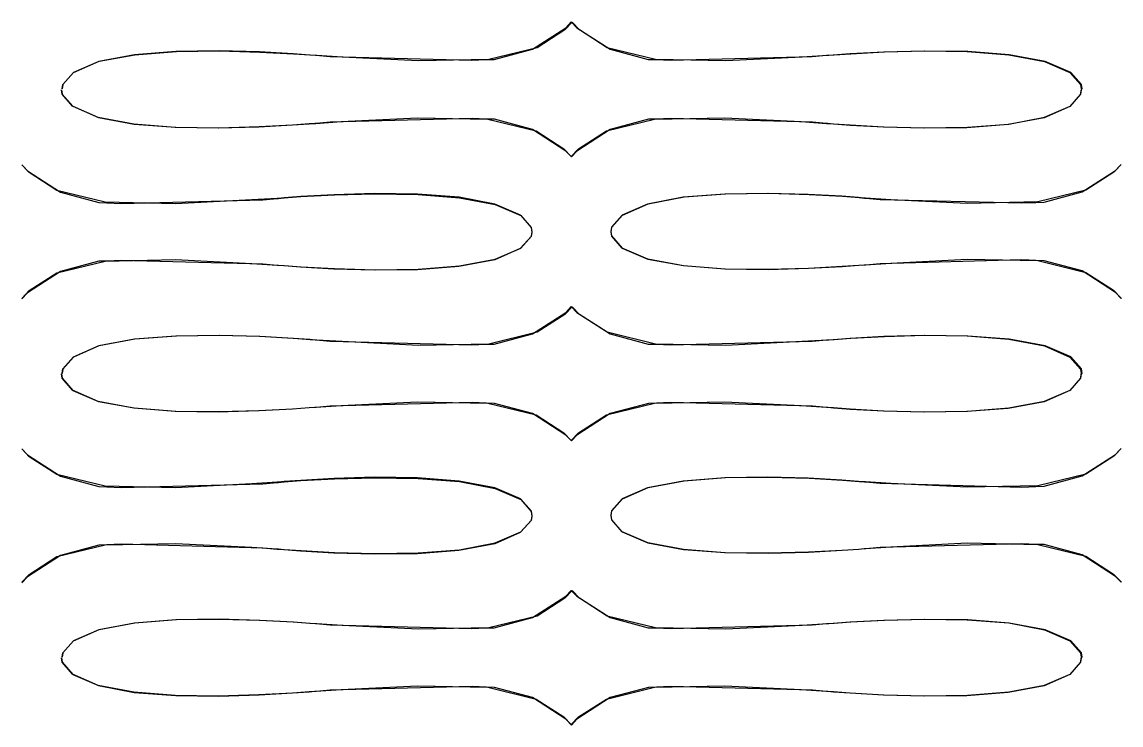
# Model space of a CAD drawing. Extents: x -8.7 to 71.7, y -3.2 to 84.
# Drawn here: x 7.4 to 23.47, y 8.25 to 18.53 of the extents above; entities that cross this region are included whole.
import ezdxf

# ---------------------------------------------------------------- set-up
doc = ezdxf.new("R2010")
doc.units = 0
doc.layers.get('0').update_dxf_attribs({"linetype": 'CONTINUOUS'})

msp = doc.modelspace()

# ---------------------------------------------------------------- linework, layer by layer
at = {"color": 1}
for p, q in [((15.4409, 18.5263), (15.3348, 18.4133)), ((15.3472, 18.4437), (15.4285, 18.5291)), ((15.4285, 18.5291), (15.5098, 18.4437)), ((15.547, 18.4133), (15.4409, 18.5263)), ((14.8608, 18.1308), (15.3472, 18.4437)), ((15.3348, 18.4133), (14.9283, 18.1529)), ((15.5098, 18.4437), (15.9949, 18.1308)), ((15.9522, 18.1529), (15.547, 18.4133)), ((9.04268, 18.0496), (8.52181, 17.9517)), ((8.52593, 17.9544), (9.04819, 18.0509)), ((9.64904, 18.0964), (9.04268, 18.0496)), ((9.04819, 18.0509), (9.65592, 18.0964)), ((10.2802, 18.106), (9.64904, 18.0964)), ((9.65592, 18.0964), (10.2857, 18.1047)), ((10.8713, 18.0909), (10.2802, 18.106)), ((10.2857, 18.1047), (10.8755, 18.0881)), ((11.3619, 18.0633), (10.8713, 18.0909)), ((10.8755, 18.0881), (11.3647, 18.0633)), ((11.6072, 18.0454), (11.3619, 18.0633)), ((11.3647, 18.0633), (11.6086, 18.0468)), ((11.6899, 18.0385), (11.6072, 18.0454)), ((11.6086, 18.0468), (11.6899, 18.0413)), ((11.6899, 18.0413), (11.694, 18.0413)), ((11.7078, 18.0385), (11.6899, 18.0385)), ((11.694, 18.0413), (11.9007, 18.022)), ((12.0785, 18.0151), (11.7078, 18.0385)), ((11.9007, 18.022), (13.9761, 17.9682)), ((13.1947, 17.96), (12.0785, 18.0151)), ((14.9283, 18.1529), (14.2241, 17.9807)), ((14.3013, 17.982), (14.8608, 18.1308)), ((16.6577, 17.9807), (15.9522, 18.1529)), ((15.9949, 18.1308), (16.553, 17.982)), ((16.8782, 17.9682), (18.9522, 18.022)), ((18.802, 18.0151), (17.6857, 17.96)), ((19.174, 18.0385), (18.802, 18.0151)), ((18.9522, 18.022), (19.1589, 18.0413)), ((19.1589, 18.0413), (19.1768, 18.0413)), ((19.1933, 18.0385), (19.174, 18.0385)), ((19.1768, 18.0413), (19.2581, 18.0482)), ((19.2732, 18.044), (19.1933, 18.0385)), ((19.2581, 18.0482), (19.5048, 18.0661)), ((19.5171, 18.0606), (19.2732, 18.044)), ((19.5048, 18.0661), (19.9953, 18.0937)), ((20.0063, 18.0867), (19.5171, 18.0606)), ((19.9953, 18.0937), (20.5879, 18.1088)), ((20.5962, 18.1033), (20.0063, 18.0867)), ((20.5879, 18.1088), (21.2176, 18.0992)), ((21.2246, 18.095), (20.5962, 18.1033)), ((21.2176, 18.0992), (21.824, 18.0509)), ((21.8323, 18.0496), (21.2246, 18.095)), ((21.824, 18.0509), (22.3449, 17.9531)), ((22.3545, 17.9531), (21.8323, 18.0496)), ((8.52181, 17.9517), (8.14836, 17.7891)), ((8.15111, 17.7919), (8.52593, 17.9544)), ((14.2241, 17.9807), (13.1947, 17.96)), ((13.9761, 17.9682), (14.1841, 17.9779)), ((14.1841, 17.9779), (14.3013, 17.982)), ((16.553, 17.982), (16.6715, 17.9779)), ((17.6857, 17.96), (16.6577, 17.9807)), ((16.6715, 17.9779), (16.8782, 17.9682)), ((22.3449, 17.9531), (22.7183, 17.7905)), ((22.7294, 17.7919), (22.3545, 17.9531)), ((7.99402, 17.6155), (8.15111, 17.7919)), ((8.14836, 17.7891), (7.99402, 17.6141)), ((22.7183, 17.7905), (22.8727, 17.6141)), ((22.8878, 17.6155), (22.7294, 17.7919)), ((7.98297, 17.4735), (7.97472, 17.5369)), ((7.97472, 17.5369), (7.98297, 17.4721)), ((7.98572, 17.5493), (7.99402, 17.6155)), ((7.99402, 17.6141), (7.98572, 17.5493)), ((22.8727, 17.6141), (22.881, 17.5493)), ((22.8837, 17.5369), (22.874, 17.4721)), ((22.8755, 17.4735), (22.8837, 17.5369)), ((22.881, 17.5493), (22.8975, 17.5493)), ((22.8975, 17.5493), (22.8878, 17.6155)), ((8.13731, 17.2972), (7.98297, 17.4735)), ((7.98297, 17.4721), (8.14006, 17.2957)), ((22.874, 17.4721), (22.7156, 17.2944)), ((22.7197, 17.2972), (22.8755, 17.4735)), ((8.50939, 17.1331), (8.13731, 17.2972)), ((8.14006, 17.2957), (8.51489, 17.1331)), ((22.7156, 17.2944), (22.3407, 17.129)), ((22.3463, 17.1345), (22.7197, 17.2972)), ((9.0303, 17.0353), (8.50939, 17.1331)), ((8.51489, 17.1331), (9.03718, 17.0367)), ((9.63799, 16.9871), (9.0303, 17.0353)), ((9.03718, 17.0367), (9.64487, 16.9912)), ((11.5962, 17.0367), (11.3509, 17.0188)), ((11.3537, 17.0257), (11.5976, 17.0422)), ((11.6789, 17.0436), (11.5962, 17.0367)), ((11.5976, 17.0422), (11.6789, 17.0463)), ((11.6789, 17.0463), (11.694, 17.0463)), ((11.6968, 17.0436), (11.6789, 17.0436)), ((11.694, 17.0463), (12.0647, 17.0711)), ((11.9035, 17.0642), (11.6968, 17.0436)), ((13.9788, 17.118), (11.9035, 17.0642)), ((12.0647, 17.0711), (13.1809, 17.1276)), ((13.1809, 17.1276), (14.2103, 17.107)), ((14.1869, 17.1083), (13.9788, 17.118)), ((14.304, 17.1056), (14.1869, 17.1083)), ((14.2103, 17.107), (14.9145, 16.9347)), ((14.8635, 16.9568), (14.304, 17.1056)), ((15.9411, 16.9347), (16.6467, 17.107)), ((16.5558, 17.1056), (15.9963, 16.9568)), ((16.6743, 17.1083), (16.5558, 17.1056)), ((16.6467, 17.107), (17.6747, 17.1276)), ((16.881, 17.118), (16.6743, 17.1083)), ((18.9549, 17.0642), (16.881, 17.118)), ((17.6747, 17.1276), (18.7895, 17.0711)), ((18.7895, 17.0711), (19.1616, 17.0463)), ((19.1616, 17.0436), (18.9549, 17.0642)), ((19.1616, 17.0463), (19.1795, 17.0463)), ((19.1795, 17.0436), (19.1616, 17.0436)), ((19.1795, 17.0463), (19.2609, 17.0394)), ((19.2595, 17.0367), (19.1795, 17.0436)), ((19.5034, 17.0188), (19.2595, 17.0367)), ((19.2609, 17.0394), (19.5075, 17.0215)), ((21.219, 16.9898), (21.8254, 17.0367)), ((22.3407, 17.129), (21.8171, 17.0298)), ((21.8254, 17.0367), (22.3463, 17.1345)), ((10.2678, 16.9774), (9.63799, 16.9871)), ((9.64487, 16.9912), (10.2747, 16.9829)), ((10.8603, 16.9926), (10.2678, 16.9774)), ((10.2747, 16.9829), (10.8645, 16.9995)), ((11.3509, 17.0188), (10.8603, 16.9926)), ((10.8645, 16.9995), (11.3537, 17.0257)), ((15.3486, 16.6412), (14.8635, 16.9568)), ((14.9145, 16.9347), (15.321, 16.6743)), ((15.9963, 16.9568), (15.5112, 16.6412)), ((15.5346, 16.6743), (15.9411, 16.9347)), ((19.9912, 16.9912), (19.5034, 17.0188)), ((19.5075, 17.0215), (19.9981, 16.9954)), ((20.581, 16.9747), (19.9912, 16.9912)), ((19.9981, 16.9954), (20.5893, 16.9802)), ((21.2108, 16.9829), (20.581, 16.9747)), ((20.5893, 16.9802), (21.219, 16.9898)), ((21.8171, 17.0298), (21.2108, 16.9829)), ((15.321, 16.6743), (15.4285, 16.5599)), ((15.4299, 16.5544), (15.3486, 16.6412)), ((15.4285, 16.5599), (15.5346, 16.6743)), ((15.5112, 16.6412), (15.4299, 16.5544)), ((7.50341, 16.3256), (7.39733, 16.4386)), ((7.39733, 16.4386), (7.47861, 16.3532)), ((23.4652, 16.4441), (23.3591, 16.3311)), ((23.3839, 16.3587), (23.4652, 16.4441)), ((7.47861, 16.3532), (7.9623, 16.039)), ((7.90857, 16.0652), (7.50341, 16.3256)), ((22.8989, 16.0431), (23.3839, 16.3587)), ((23.3591, 16.3311), (22.9526, 16.0693)), ((22.9526, 16.0693), (22.2484, 15.897)), ((8.61413, 15.8915), (7.90857, 16.0652)), ((7.9623, 16.039), (8.52039, 15.8902)), ((8.84562, 15.8764), (10.9209, 15.9301)), ((10.7583, 15.926), (9.64212, 15.8709)), ((11.1304, 15.9494), (10.7583, 15.926)), ((10.9209, 15.9301), (11.129, 15.9494)), ((11.129, 15.9494), (11.147, 15.9494)), ((11.1497, 15.9494), (11.1304, 15.9494)), ((11.147, 15.9494), (11.2282, 15.9563)), ((11.2296, 15.9563), (11.1497, 15.9494)), ((11.2282, 15.9563), (11.4749, 15.9756)), ((11.4735, 15.9756), (11.2296, 15.9563)), ((11.9614, 16.0032), (11.4735, 15.9756)), ((11.4749, 15.9756), (11.9655, 16.0018)), ((12.5512, 16.0197), (11.9614, 16.0032)), ((11.9655, 16.0018), (12.5581, 16.0169)), ((13.1809, 16.0114), (12.5512, 16.0197)), ((12.5581, 16.0169), (13.1878, 16.0073)), ((13.7873, 15.9646), (13.1809, 16.0114)), ((13.1878, 16.0073), (13.7942, 15.9591)), ((14.3109, 15.8667), (13.7873, 15.9646)), ((13.7942, 15.9591), (14.3151, 15.8612)), ((17.0642, 15.9646), (16.5433, 15.8667)), ((16.5544, 15.8709), (17.0767, 15.9701)), ((17.6706, 16.0128), (17.0642, 15.9646)), ((17.0767, 15.9701), (17.6844, 16.0155)), ((18.3017, 16.0225), (17.6706, 16.0128)), ((17.6844, 16.0155), (18.3141, 16.0252)), ((18.8929, 16.0059), (18.3017, 16.0225)), ((18.3141, 16.0252), (18.9039, 16.0073)), ((19.3835, 15.9797), (18.8929, 16.0059)), ((18.9039, 16.0073), (19.3918, 15.9797)), ((19.6288, 15.9618), (19.3835, 15.9797)), ((19.3918, 15.9797), (19.6357, 15.9618)), ((19.7115, 15.9536), (19.6288, 15.9618)), ((19.6357, 15.9618), (19.717, 15.9536)), ((19.7294, 15.9536), (19.7115, 15.9536)), ((19.717, 15.9536), (19.7349, 15.9536)), ((20.1001, 15.9301), (19.7294, 15.9536)), ((19.7349, 15.9536), (19.9416, 15.9343)), ((19.9416, 15.9343), (22.0141, 15.8819)), ((21.2176, 15.875), (20.1001, 15.9301)), ((22.3394, 15.8943), (22.8989, 16.0431)), ((8.52039, 15.8902), (8.63893, 15.886)), ((9.64212, 15.8709), (8.61413, 15.8915)), ((8.63893, 15.886), (8.84562, 15.8764)), ((14.6858, 15.7027), (14.3109, 15.8667)), ((14.3151, 15.8612), (14.6885, 15.6972)), ((16.5433, 15.8667), (16.1699, 15.7041)), ((16.1782, 15.7055), (16.5544, 15.8709)), ((22.2484, 15.897), (21.2176, 15.875)), ((22.0141, 15.8819), (22.2222, 15.8902)), ((22.2222, 15.8902), (22.3394, 15.8943)), ((14.8442, 15.525), (14.6858, 15.7027)), ((14.6885, 15.6972), (14.8428, 15.5208)), ((16.1699, 15.7041), (16.0155, 15.5291)), ((16.0211, 15.5277), (16.1782, 15.7055)), ((14.8511, 15.4561), (14.8415, 15.3913)), ((14.8428, 15.5208), (14.8511, 15.4561)), ((14.8539, 15.4588), (14.8442, 15.525)), ((14.8456, 15.3954), (14.8539, 15.4588)), ((16.0155, 15.5291), (16.0073, 15.4643)), ((16.0073, 15.4643), (16.0155, 15.3996)), ((16.0128, 15.4616), (16.0211, 15.5277)), ((16.0211, 15.3982), (16.0128, 15.4616)), ((14.8415, 15.3913), (14.683, 15.2149)), ((14.6899, 15.2204), (14.8456, 15.3954)), ((16.0155, 15.3996), (16.1727, 15.2232)), ((16.174, 15.2232), (16.0211, 15.3982)), ((14.683, 15.2149), (14.3082, 15.0509)), ((14.3164, 15.0592), (14.6899, 15.2204)), ((16.1727, 15.2232), (16.5475, 15.062)), ((16.5475, 15.0606), (16.174, 15.2232)), ((7.90857, 14.8608), (8.61413, 15.033)), ((8.52039, 15.0303), (7.9623, 14.8814)), ((8.63893, 15.033), (8.52039, 15.0303)), ((8.61413, 15.033), (9.64212, 15.0537)), ((8.84562, 15.0427), (8.63893, 15.033)), ((10.9209, 14.9876), (8.84562, 15.0427)), ((9.64212, 15.0537), (10.7583, 14.9972)), ((10.7583, 14.9972), (11.1304, 14.9724)), ((11.129, 14.9669), (10.9209, 14.9876)), ((11.147, 14.9669), (11.129, 14.9669)), ((11.1304, 14.9724), (11.1497, 14.9724)), ((11.2269, 14.96), (11.147, 14.9669)), ((11.1497, 14.9724), (11.231, 14.9655)), ((11.4708, 14.9421), (11.2269, 14.96)), ((11.231, 14.9655), (11.4777, 14.9476)), ((11.4777, 14.9476), (11.9683, 14.9214)), ((13.7845, 14.9531), (13.1782, 14.9062)), ((13.1892, 14.9145), (13.7956, 14.9614)), ((14.3082, 15.0509), (13.7845, 14.9531)), ((13.7956, 14.9614), (14.3164, 15.0592)), ((16.5475, 15.062), (17.0698, 14.9655)), ((17.0684, 14.9628), (16.5475, 15.0606)), ((17.6747, 14.9159), (17.0684, 14.9628)), ((17.0698, 14.9655), (17.6775, 14.92)), ((18.897, 14.9297), (19.3862, 14.9558)), ((19.3876, 14.9476), (18.897, 14.9214)), ((19.3862, 14.9558), (19.6301, 14.9724)), ((19.6343, 14.9655), (19.3876, 14.9476)), ((19.6301, 14.9724), (19.7115, 14.9779)), ((19.717, 14.9724), (19.6343, 14.9655)), ((19.7115, 14.9779), (19.7294, 14.9779)), ((19.7349, 14.9724), (19.717, 14.9724)), ((19.7294, 14.9779), (20.1001, 15.0027)), ((19.9416, 14.9931), (19.7349, 14.9724)), ((22.0141, 15.0482), (19.9416, 14.9931)), ((20.1001, 15.0027), (21.2176, 15.0592)), ((21.2176, 15.0592), (22.2484, 15.0385)), ((22.2222, 15.0385), (22.0141, 15.0482)), ((22.3394, 15.0358), (22.2222, 15.0385)), ((22.2484, 15.0385), (22.9526, 14.8663)), ((22.8989, 14.8869), (22.3394, 15.0358)), ((7.9623, 14.8814), (7.47861, 14.5659)), ((7.50341, 14.6003), (7.90857, 14.8608)), ((11.9586, 14.9145), (11.4708, 14.9421)), ((12.5484, 14.898), (11.9586, 14.9145)), ((11.9683, 14.9214), (12.5595, 14.9062)), ((13.1782, 14.9062), (12.5484, 14.898)), ((12.5595, 14.9062), (13.1892, 14.9145)), ((18.3045, 14.9062), (17.6747, 14.9159)), ((17.6775, 14.92), (18.3072, 14.9131)), ((18.897, 14.9214), (18.3045, 14.9062)), ((18.3072, 14.9131), (18.897, 14.9297)), ((23.3839, 14.5714), (22.8989, 14.8869)), ((22.9526, 14.8663), (23.3577, 14.6058)), ((7.39733, 14.4859), (7.50341, 14.6003)), ((7.47861, 14.5659), (7.39733, 14.4804)), ((23.3577, 14.6058), (23.4652, 14.4914)), ((23.4652, 14.4859), (23.3839, 14.5714)), ((23.4652, 14.4914), (23.4652, 14.4859)), ((15.4409, 14.3647), (15.3348, 14.2517)), ((15.3472, 14.282), (15.4285, 14.3661)), ((15.4285, 14.3661), (15.5098, 14.282)), ((15.547, 14.2517), (15.4409, 14.3647)), ((14.8608, 13.9678), (15.3472, 14.282)), ((15.3348, 14.2517), (14.9283, 13.9912)), ((15.5098, 14.282), (15.9949, 13.9678)), ((15.9522, 13.9912), (15.547, 14.2517)), ((14.9283, 13.9912), (14.2241, 13.819)), ((16.6577, 13.819), (15.9522, 13.9912)), ((9.04268, 13.8879), (8.52181, 13.79)), ((8.52593, 13.7956), (9.04819, 13.8934)), ((9.64904, 13.9347), (9.04268, 13.8879)), ((9.04819, 13.8934), (9.65592, 13.9402)), ((10.2802, 13.9444), (9.64904, 13.9347)), ((9.65592, 13.9402), (10.2857, 13.9485)), ((10.8713, 13.9292), (10.2802, 13.9444)), ((10.2857, 13.9485), (10.8755, 13.932)), ((11.3619, 13.9017), (10.8713, 13.9292)), ((10.8755, 13.932), (11.3647, 13.9058)), ((11.6072, 13.8837), (11.3619, 13.9017)), ((11.3647, 13.9058), (11.6086, 13.8865)), ((11.6899, 13.8768), (11.6072, 13.8837)), ((11.6086, 13.8865), (11.6899, 13.8796)), ((11.6899, 13.8796), (11.694, 13.8796)), ((11.7078, 13.8768), (11.6899, 13.8768)), ((11.694, 13.8796), (11.9007, 13.8603)), ((12.0785, 13.8534), (11.7078, 13.8768)), ((11.9007, 13.8603), (13.9761, 13.8066)), ((13.1947, 13.7983), (12.0785, 13.8534)), ((14.2241, 13.819), (13.1947, 13.7983)), ((14.1841, 13.8162), (14.3013, 13.819)), ((14.3013, 13.819), (14.8608, 13.9678)), ((15.9949, 13.9678), (16.553, 13.819)), ((16.553, 13.819), (16.6715, 13.8162)), ((17.6857, 13.7983), (16.6577, 13.819)), ((16.8782, 13.8066), (18.9522, 13.8603)), ((18.802, 13.8534), (17.6857, 13.7983)), ((19.174, 13.8768), (18.802, 13.8534)), ((18.9522, 13.8603), (19.1589, 13.8796)), ((19.1589, 13.8796), (19.1768, 13.8796)), ((19.1933, 13.8768), (19.174, 13.8768)), ((19.1768, 13.8796), (19.2581, 13.8865)), ((19.2732, 13.8824), (19.1933, 13.8768)), ((19.2581, 13.8865), (19.5048, 13.9044)), ((19.5171, 13.8989), (19.2732, 13.8824)), ((19.5048, 13.9044), (19.9953, 13.932)), ((20.0063, 13.9251), (19.5171, 13.8989)), ((19.9953, 13.932), (20.5879, 13.9471)), ((20.5962, 13.9416), (20.0063, 13.9251)), ((20.5879, 13.9471), (21.2176, 13.9375)), ((21.2246, 13.9333), (20.5962, 13.9416)), ((21.2176, 13.9375), (21.824, 13.8892)), ((21.8323, 13.8879), (21.2246, 13.9333)), ((21.824, 13.8892), (22.3449, 13.7914)), ((22.3545, 13.7914), (21.8323, 13.8879)), ((8.52181, 13.79), (8.14836, 13.6274)), ((8.15111, 13.6315), (8.52593, 13.7956)), ((13.9761, 13.8066), (14.1841, 13.8162)), ((16.6715, 13.8162), (16.8782, 13.8066)), ((22.3449, 13.7914), (22.7183, 13.6288)), ((22.7294, 13.6302), (22.3545, 13.7914)), ((7.99402, 13.4538), (8.15111, 13.6315)), ((8.14836, 13.6274), (7.99402, 13.4524)), ((22.7183, 13.6288), (22.8727, 13.4524)), ((22.8878, 13.4538), (22.7294, 13.6302)), ((7.98297, 13.3187), (7.97472, 13.3821)), ((7.97472, 13.3821), (7.98297, 13.3174)), ((7.98572, 13.3876), (7.99402, 13.4538)), ((7.99402, 13.4524), (7.98572, 13.3876)), ((22.8727, 13.4524), (22.881, 13.3876)), ((22.8837, 13.3821), (22.874, 13.3174)), ((22.8755, 13.3187), (22.8837, 13.3821)), ((22.881, 13.3876), (22.8975, 13.3876)), ((22.8975, 13.3876), (22.8878, 13.4538)), ((8.13731, 13.1423), (7.98297, 13.3187)), ((7.98297, 13.3174), (8.14006, 13.141)), ((22.874, 13.3174), (22.7156, 13.1396)), ((22.7197, 13.1437), (22.8755, 13.3187)), ((8.50939, 12.9798), (8.13731, 13.1423)), ((8.14006, 13.141), (8.51489, 12.9798)), ((22.7156, 13.1396), (22.3407, 12.9742)), ((22.3463, 12.9811), (22.7197, 13.1437)), ((9.0303, 12.8805), (8.50939, 12.9798)), ((8.51489, 12.9798), (9.03718, 12.8833)), ((9.63799, 12.8337), (9.0303, 12.8805)), ((9.03718, 12.8833), (9.64487, 12.8378)), ((11.3509, 12.8654), (10.8603, 12.8392)), ((10.8645, 12.8461), (11.3537, 12.8723)), ((11.5962, 12.8833), (11.3509, 12.8654)), ((11.3537, 12.8723), (11.5976, 12.8888)), ((11.6789, 12.8902), (11.5962, 12.8833)), ((11.5976, 12.8888), (11.6789, 12.8929)), ((11.6789, 12.8929), (11.694, 12.8929)), ((11.6968, 12.8902), (11.6789, 12.8902)), ((11.694, 12.8929), (12.0647, 12.9177)), ((11.9035, 12.9109), (11.6968, 12.8902)), ((13.9788, 12.9646), (11.9035, 12.9109)), ((12.0647, 12.9177), (13.1809, 12.9742)), ((13.1809, 12.9742), (14.2103, 12.9536)), ((14.1869, 12.9536), (13.9788, 12.9646)), ((14.304, 12.9508), (14.1869, 12.9536)), ((14.2103, 12.9536), (14.9145, 12.7813)), ((14.8635, 12.802), (14.304, 12.9508)), ((15.9411, 12.7813), (16.6467, 12.9522)), ((16.5558, 12.9508), (15.9963, 12.802)), ((16.6743, 12.9536), (16.5558, 12.9508)), ((16.6467, 12.9522), (17.6747, 12.9728)), ((16.881, 12.9646), (16.6743, 12.9536)), ((18.9549, 12.9109), (16.881, 12.9646)), ((17.6747, 12.9728), (18.7895, 12.9177)), ((18.7895, 12.9177), (19.1616, 12.8929)), ((19.1616, 12.8902), (18.9549, 12.9109)), ((19.1616, 12.8929), (19.1795, 12.8929)), ((19.1795, 12.8902), (19.1616, 12.8902)), ((19.1795, 12.8929), (19.2609, 12.886)), ((19.2595, 12.8833), (19.1795, 12.8902)), ((19.5034, 12.8654), (19.2595, 12.8833)), ((19.2609, 12.886), (19.5075, 12.8681)), ((19.9912, 12.8378), (19.5034, 12.8654)), ((19.5075, 12.8681), (19.9981, 12.8419)), ((21.8171, 12.8764), (21.2108, 12.8295)), ((21.219, 12.8364), (21.8254, 12.8833)), ((22.3407, 12.9742), (21.8171, 12.8764)), ((21.8254, 12.8833), (22.3463, 12.9811)), ((10.2678, 12.824), (9.63799, 12.8337)), ((9.64487, 12.8378), (10.2747, 12.8295)), ((10.8603, 12.8392), (10.2678, 12.824)), ((10.2747, 12.8295), (10.8645, 12.8461)), ((15.3486, 12.4878), (14.8635, 12.802)), ((14.9145, 12.7813), (15.321, 12.5209)), ((15.9963, 12.802), (15.5112, 12.4878)), ((15.5346, 12.5209), (15.9411, 12.7813)), ((20.581, 12.8213), (19.9912, 12.8378)), ((19.9981, 12.8419), (20.5893, 12.8268)), ((21.2108, 12.8295), (20.581, 12.8213)), ((20.5893, 12.8268), (21.219, 12.8364)), ((15.321, 12.5209), (15.4285, 12.4065)), ((15.4299, 12.401), (15.3486, 12.4878)), ((15.4285, 12.4065), (15.5346, 12.5209)), ((15.5112, 12.4878), (15.4299, 12.401)), ((7.50341, 12.1708), (7.39733, 12.2838)), ((7.39733, 12.2838), (7.47723, 12.1984)), ((23.4652, 12.2893), (23.3591, 12.1763)), ((23.3839, 12.2039), (23.4652, 12.2893)), ((7.47723, 12.1984), (7.9623, 11.8842)), ((7.90857, 11.9104), (7.50341, 12.1708)), ((22.8989, 11.8897), (23.3839, 12.2039)), ((23.3591, 12.1763), (22.9526, 11.9159)), ((8.61413, 11.7381), (7.90857, 11.9104)), ((22.9526, 11.9159), (22.2484, 11.7437)), ((7.9623, 11.8842), (8.52039, 11.7326)), ((8.52039, 11.7326), (8.63893, 11.7285)), ((9.64212, 11.7174), (8.61413, 11.7381)), ((8.84562, 11.7202), (10.9209, 11.7753)), ((10.7583, 11.774), (9.64212, 11.7174)), ((11.1304, 11.7974), (10.7583, 11.774)), ((10.9209, 11.7753), (11.129, 11.7946)), ((11.129, 11.7946), (11.147, 11.7946)), ((11.1497, 11.7974), (11.1304, 11.7974)), ((11.147, 11.7946), (11.2282, 11.8029)), ((11.2296, 11.8056), (11.1497, 11.7974)), ((11.2282, 11.8029), (11.4749, 11.8208)), ((11.4735, 11.8236), (11.2296, 11.8056)), ((11.9614, 11.8525), (11.4735, 11.8236)), ((11.4749, 11.8208), (11.9655, 11.847)), ((12.5512, 11.869), (11.9614, 11.8525)), ((11.9655, 11.847), (12.5581, 11.8622)), ((13.1809, 11.8608), (12.5512, 11.869)), ((12.5581, 11.8622), (13.1878, 11.8525)), ((13.7873, 11.8139), (13.1809, 11.8608)), ((13.1878, 11.8525), (13.7942, 11.8056)), ((14.3109, 11.7161), (13.7873, 11.8139)), ((13.7942, 11.8056), (14.3151, 11.7064)), ((17.0642, 11.8139), (16.5433, 11.7161)), ((16.5544, 11.7202), (17.0767, 11.8181)), ((17.6706, 11.8608), (17.0642, 11.8139)), ((17.0767, 11.8181), (17.6844, 11.8649)), ((18.3017, 11.8704), (17.6706, 11.8608)), ((17.6844, 11.8649), (18.3141, 11.8732)), ((18.8929, 11.8553), (18.3017, 11.8704)), ((18.3141, 11.8732), (18.9039, 11.8567)), ((19.3835, 11.8291), (18.8929, 11.8553)), ((18.9039, 11.8567), (19.3918, 11.8291)), ((19.6288, 11.8098), (19.3835, 11.8291)), ((19.3918, 11.8291), (19.6357, 11.8098)), ((19.7115, 11.8029), (19.6288, 11.8098)), ((19.6357, 11.8098), (19.717, 11.8029)), ((19.7294, 11.8029), (19.7115, 11.8029)), ((19.717, 11.8029), (19.7349, 11.8029)), ((20.1001, 11.7795), (19.7294, 11.8029)), ((19.7349, 11.8029), (19.9416, 11.7822)), ((19.9416, 11.7822), (22.0141, 11.7271)), ((21.2176, 11.723), (20.1001, 11.7795)), ((22.2484, 11.7437), (21.2176, 11.723)), ((22.0141, 11.7271), (22.2222, 11.7367)), ((22.2222, 11.7367), (22.3394, 11.7409)), ((22.3394, 11.7409), (22.8989, 11.8897)), ((8.63893, 11.7285), (8.84562, 11.7202)), ((14.6858, 11.5521), (14.3109, 11.7161)), ((14.3151, 11.7064), (14.6885, 11.5438)), ((16.5433, 11.7161), (16.1699, 11.5535)), ((16.1782, 11.5548), (16.5544, 11.7202)), ((14.8442, 11.3743), (14.6858, 11.5521)), ((14.6885, 11.5438), (14.8428, 11.3675)), ((16.1699, 11.5535), (16.0155, 11.3785)), ((16.0211, 11.3771), (16.1782, 11.5548)), ((14.8511, 11.3027), (14.8415, 11.2379)), ((14.8428, 11.3675), (14.8511, 11.3027)), ((14.8539, 11.3082), (14.8442, 11.3743)), ((14.8456, 11.2448), (14.8539, 11.3082)), ((16.0155, 11.3785), (16.0073, 11.3137)), ((16.0073, 11.3137), (16.0155, 11.2489)), ((16.0128, 11.3109), (16.0211, 11.3771)), ((16.0211, 11.2475), (16.0128, 11.3109)), ((16.0155, 11.2489), (16.1727, 11.0725)), ((14.8415, 11.2379), (14.683, 11.0601)), ((14.6899, 11.0698), (14.8456, 11.2448)), ((16.174, 11.0725), (16.0211, 11.2475)), ((14.683, 11.0601), (14.3082, 10.8961)), ((14.3164, 10.9086), (14.6899, 11.0698)), ((16.1727, 11.0725), (16.5475, 10.9113)), ((16.5475, 10.9099), (16.174, 11.0725)), ((7.90857, 10.7101), (8.61413, 10.8824)), ((8.52039, 10.8768), (7.9623, 10.7267)), ((8.63893, 10.8796), (8.52039, 10.8768)), ((8.61413, 10.8824), (9.64212, 10.9031)), ((8.84562, 10.8893), (8.63893, 10.8796)), ((10.9209, 10.8341), (8.84562, 10.8893)), ((9.64212, 10.9031), (10.7583, 10.8465)), ((10.7583, 10.8465), (11.1304, 10.8217)), ((11.129, 10.8135), (10.9209, 10.8341)), ((11.147, 10.8135), (11.129, 10.8135)), ((11.1304, 10.8217), (11.1497, 10.8217)), ((11.2269, 10.8066), (11.147, 10.8135)), ((11.1497, 10.8217), (11.231, 10.8149)), ((11.4708, 10.7887), (11.2269, 10.8066)), ((11.231, 10.8149), (11.4777, 10.7969)), ((11.9586, 10.7597), (11.4708, 10.7887)), ((11.4777, 10.7969), (11.9683, 10.7708)), ((11.9683, 10.7708), (12.5595, 10.7542)), ((13.7845, 10.7983), (13.1782, 10.7515)), ((13.1892, 10.7638), (13.7956, 10.8107)), ((14.3082, 10.8961), (13.7845, 10.7983)), ((13.7956, 10.8107), (14.3164, 10.9086)), ((16.5475, 10.9113), (17.0698, 10.8149)), ((17.0684, 10.8121), (16.5475, 10.9099)), ((17.6747, 10.7638), (17.0684, 10.8121)), ((17.0698, 10.8149), (17.6775, 10.7694)), ((17.6775, 10.7694), (18.3072, 10.7625)), ((18.897, 10.7708), (18.3045, 10.7542)), ((18.3072, 10.7625), (18.897, 10.7776)), ((18.897, 10.7776), (19.3862, 10.8038)), ((19.3876, 10.7969), (18.897, 10.7708)), ((19.3862, 10.8038), (19.6301, 10.8204)), ((19.6343, 10.8149), (19.3876, 10.7969)), ((19.6301, 10.8204), (19.7115, 10.8259)), ((19.717, 10.8217), (19.6343, 10.8149)), ((19.7115, 10.8259), (19.7294, 10.8259)), ((19.7349, 10.8217), (19.717, 10.8217)), ((19.7294, 10.8259), (20.1001, 10.8507)), ((19.9416, 10.8424), (19.7349, 10.8217)), ((22.0141, 10.8975), (19.9416, 10.8424)), ((20.1001, 10.8507), (21.2176, 10.9086)), ((21.2176, 10.9086), (22.2484, 10.8865)), ((22.2222, 10.8879), (22.0141, 10.8975)), ((22.3394, 10.8851), (22.2222, 10.8879)), ((22.2484, 10.8865), (22.9526, 10.7142)), ((22.8989, 10.7349), (22.3394, 10.8851)), ((7.9623, 10.7267), (7.47861, 10.4124)), ((7.50341, 10.4483), (7.90857, 10.7101)), ((12.5484, 10.7432), (11.9586, 10.7597)), ((13.1782, 10.7515), (12.5484, 10.7432)), ((12.5595, 10.7542), (13.1892, 10.7638)), ((18.3045, 10.7542), (17.6747, 10.7638)), ((23.3839, 10.4207), (22.8989, 10.7349)), ((22.9526, 10.7142), (23.3577, 10.4538)), ((7.39733, 10.3339), (7.50341, 10.4483)), ((23.3577, 10.4538), (23.4652, 10.3394)), ((7.47861, 10.4124), (7.39733, 10.327)), ((23.4652, 10.3339), (23.3839, 10.4207)), ((23.4652, 10.3394), (23.4652, 10.3339)), ((14.8608, 9.81714), (15.3472, 10.1314)), ((15.4409, 10.2126), (15.3348, 10.0996)), ((15.3472, 10.1314), (15.4285, 10.2154)), ((15.4285, 10.2154), (15.5098, 10.1314)), ((15.547, 10.0996), (15.4409, 10.2126)), ((15.5098, 10.1314), (15.9949, 9.81714)), ((15.3348, 10.0996), (14.9283, 9.83918)), ((15.9536, 9.83918), (15.547, 10.0996)), ((14.9283, 9.83918), (14.2241, 9.66692)), ((14.3013, 9.66833), (14.8608, 9.81714)), ((16.6577, 9.66692), (15.9536, 9.83918)), ((15.9949, 9.81714), (16.553, 9.66833)), ((8.15111, 9.47953), (8.52593, 9.6435)), ((9.04268, 9.73723), (8.52181, 9.63937)), ((8.52593, 9.6435), (9.04819, 9.74136)), ((9.64904, 9.78408), (9.04268, 9.73723)), ((9.04819, 9.74136), (9.65592, 9.78821)), ((10.2802, 9.79233), (9.64904, 9.78408)), ((9.65592, 9.78821), (10.2857, 9.79646)), ((10.8713, 9.77717), (10.2802, 9.79233)), ((10.2857, 9.79646), (10.8755, 9.78133)), ((11.3619, 9.75099), (10.8713, 9.77717)), ((10.8755, 9.78133), (11.3647, 9.75374)), ((11.6072, 9.73307), (11.3619, 9.75099)), ((11.3647, 9.75374), (11.6086, 9.73586)), ((11.6899, 9.72619), (11.6072, 9.73307)), ((11.6086, 9.73586), (11.6899, 9.72894)), ((11.6899, 9.72894), (11.694, 9.72894)), ((11.7078, 9.72619), (11.6899, 9.72619)), ((11.694, 9.72894), (11.9007, 9.70964)), ((12.0785, 9.70276), (11.7078, 9.72619)), ((11.9007, 9.70964), (13.9761, 9.65592)), ((13.1947, 9.64628), (12.0785, 9.70276)), ((14.2241, 9.66692), (13.1947, 9.64628)), ((13.9761, 9.65592), (14.1841, 9.66555)), ((14.1841, 9.66555), (14.3013, 9.66833)), ((16.553, 9.66833), (16.6715, 9.66555)), ((17.6871, 9.64628), (16.6577, 9.66692)), ((16.6715, 9.66555), (16.8782, 9.65592)), ((16.8782, 9.65592), (18.9522, 9.70964)), ((18.802, 9.70276), (17.6871, 9.64628)), ((19.174, 9.72619), (18.802, 9.70276)), ((18.9522, 9.70964), (19.1589, 9.72894)), ((19.1589, 9.72894), (19.1768, 9.72894)), ((19.1933, 9.72619), (19.174, 9.72619)), ((19.1768, 9.72894), (19.2581, 9.73586)), ((19.2732, 9.73169), (19.1933, 9.72619)), ((19.2581, 9.73586), (19.5048, 9.75512)), ((19.5171, 9.74824), (19.2732, 9.73169)), ((19.5048, 9.75512), (19.9953, 9.78133)), ((20.0063, 9.77441), (19.5171, 9.74824)), ((19.9953, 9.78133), (20.5879, 9.79646)), ((20.5962, 9.79096), (20.0063, 9.77441)), ((20.5879, 9.79646), (21.2176, 9.78683)), ((21.2246, 9.7827), (20.5962, 9.79096)), ((21.2176, 9.78683), (21.824, 9.73998)), ((21.8323, 9.73723), (21.2246, 9.7827)), ((21.824, 9.73998), (22.3449, 9.64075)), ((22.3545, 9.64075), (21.8323, 9.73723)), ((22.3449, 9.64075), (22.7183, 9.47815)), ((22.7294, 9.47953), (22.3545, 9.64075)), ((8.52181, 9.63937), (8.14836, 9.47678)), ((7.99402, 9.30314), (8.15111, 9.47953)), ((8.14836, 9.47678), (7.99402, 9.30176)), ((22.7183, 9.47815), (22.8727, 9.30176)), ((22.8878, 9.30314), (22.7294, 9.47953)), ((7.98297, 9.16534), (7.97472, 9.22874)), ((7.97472, 9.22874), (7.98297, 9.16397)), ((8.13731, 8.98895), (7.98297, 9.16534)), ((7.98297, 9.16397), (8.14006, 8.9862)), ((7.98572, 9.23699), (7.99402, 9.30314)), ((7.99402, 9.30176), (7.98572, 9.23699)), ((22.874, 9.16397), (22.7156, 8.9862)), ((22.7211, 8.99033), (22.8755, 9.16534)), ((22.8727, 9.30176), (22.881, 9.23699)), ((22.8837, 9.22874), (22.874, 9.16397)), ((22.8755, 9.16534), (22.8837, 9.22874)), ((22.881, 9.23699), (22.8975, 9.23699)), ((22.8975, 9.23699), (22.8878, 9.30314)), ((8.50939, 8.82632), (8.13731, 8.98895)), ((8.14006, 8.9862), (8.51489, 8.8222)), ((22.7156, 8.9862), (22.3407, 8.82082)), ((22.3477, 8.8277), (22.7211, 8.99033)), ((9.0303, 8.72712), (8.50939, 8.82632)), ((8.51489, 8.8222), (9.03718, 8.72437)), ((9.63799, 8.6789), (9.0303, 8.72712)), ((9.03718, 8.72437), (9.64487, 8.67752)), ((10.2678, 8.67061), (9.63799, 8.6789)), ((9.64487, 8.67752), (10.2747, 8.66923)), ((10.8603, 8.68578), (10.2678, 8.67061)), ((10.2747, 8.66923), (10.8645, 8.68578)), ((11.3509, 8.71195), (10.8603, 8.68578)), ((10.8645, 8.68578), (11.3537, 8.7147)), ((11.5962, 8.72987), (11.3509, 8.71195)), ((11.3537, 8.7147), (11.5976, 8.73263)), ((11.6789, 8.73675), (11.5962, 8.72987)), ((11.5976, 8.73263), (11.6789, 8.7395)), ((11.6789, 8.7395), (11.694, 8.7395)), ((11.6968, 8.73675), (11.6789, 8.73675)), ((11.694, 8.7395), (12.0647, 8.76434)), ((11.9035, 8.75743), (11.6968, 8.73675)), ((13.9788, 8.80981), (11.9035, 8.75743)), ((12.0647, 8.76434), (13.1809, 8.81944)), ((13.1809, 8.81944), (14.2103, 8.79877)), ((14.1869, 8.80015), (13.9788, 8.80981)), ((14.304, 8.7974), (14.1869, 8.80015)), ((14.2103, 8.79877), (14.9145, 8.62651)), ((14.8635, 8.64856), (14.304, 8.7974)), ((15.9411, 8.62651), (16.6467, 8.79877)), ((16.5558, 8.7974), (15.9963, 8.64856)), ((16.6743, 8.80015), (16.5558, 8.7974)), ((16.6467, 8.79877), (17.6747, 8.81944)), ((16.881, 8.80981), (16.6743, 8.80015)), ((18.9549, 8.75743), (16.881, 8.80981)), ((17.6747, 8.81944), (18.7895, 8.76434)), ((18.7895, 8.76434), (19.1616, 8.7395)), ((19.1616, 8.73675), (18.9549, 8.75743)), ((19.1616, 8.7395), (19.1795, 8.7395)), ((19.1795, 8.73675), (19.1616, 8.73675)), ((19.1795, 8.7395), (19.2609, 8.73263)), ((19.2595, 8.72987), (19.1795, 8.73675)), ((19.5034, 8.71195), (19.2595, 8.72987)), ((19.2609, 8.73263), (19.5075, 8.7147)), ((19.9912, 8.68303), (19.5034, 8.71195)), ((19.5075, 8.7147), (19.9981, 8.68853)), ((20.581, 8.66648), (19.9912, 8.68303)), ((19.9981, 8.68853), (20.5907, 8.67198)), ((20.5907, 8.67198), (21.2204, 8.68165)), ((21.8171, 8.72162), (21.2108, 8.67473)), ((21.2204, 8.68165), (21.8267, 8.72987)), ((22.3407, 8.82082), (21.8171, 8.72162)), ((21.8267, 8.72987), (22.3477, 8.8277)), ((15.3486, 8.333), (14.8635, 8.64856)), ((14.9145, 8.62651), (15.321, 8.36605)), ((15.9963, 8.64856), (15.5112, 8.333)), ((15.5346, 8.36605), (15.9411, 8.62651)), ((21.2108, 8.67473), (20.581, 8.66648)), ((15.321, 8.36605), (15.4285, 8.25168)), ((15.4285, 8.25168), (15.5346, 8.36605)), ((15.4299, 8.24618), (15.3486, 8.333)), ((15.5112, 8.333), (15.4299, 8.24618))]:
    msp.add_line(p, q, dxfattribs=at)

doc.saveas('drawing.dxf')
